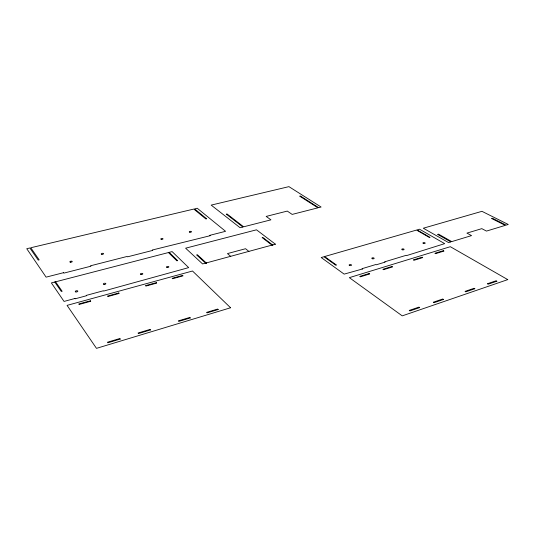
<?xml version="1.0" encoding="UTF-8"?>
<svg xmlns="http://www.w3.org/2000/svg" width="535" height="535" viewBox="0 0 535 535"><rect width="100%" height="100%" fill="white"/><g stroke="black" fill="none" stroke-linecap="round" stroke-linejoin="round"><path stroke-width="0.8" d="M248.902 251.437L245.572 248.715L227.462 253.59L230.705 256.372M169.134 252.366L177.627 260.645L176.911 260.833L168.425 252.547M55.553 281.798L62.147 291.281L61.331 291.495L54.751 282.005M419.681 307.598L409.93 310.935L409.228 310.434L418.972 307.11L419.681 307.598M443.468 299.466L434.032 302.69L433.317 302.215L442.746 298.991L443.468 299.466M474.812 288.746L465.784 291.836L465.055 291.374L474.07 288.298L474.812 288.746M496.841 281.216L488.101 284.205L487.358 283.764L496.092 280.775L496.841 281.216M507.755 279.618L402.24 315.864L349.342 277.645L450.316 246.695L507.755 279.618M369.103 273.525L359.761 276.401L360.363 276.829L369.712 273.947L369.103 273.525M391.921 266.504L382.866 269.292L383.481 269.7L392.543 266.911L391.921 266.504M422.075 257.221L413.381 259.896L414.016 260.291L422.71 257.609L422.075 257.221M443.328 250.681L434.888 253.276L435.53 253.657L443.976 251.055L443.328 250.681M450.838 241.887L448.551 242.576L423.312 228.218L481.948 211.325L508.25 224.473L506.117 225.121L492.401 218.233L491.565 218.481L505.281 225.375L486.462 231.087L481.808 228.646L466.935 233.113L471.542 235.607L451.741 241.613L438.519 234.143L437.617 234.404L450.838 241.887M362.449 268.991L344.145 274.121L321.194 257.529L323.942 256.733L335.773 265.226L336.435 265.032L324.598 256.546L416.531 230.07L429.465 237.533L430.046 237.366L417.106 229.903L419.527 229.207L444.692 243.639L406.6 255.596L406.159 255.322L384.692 261.829L385.126 262.11L376.279 264.792L375.851 264.511L362.028 268.697L362.449 268.991M120.241 339.063L107.823 342.808L107.421 342.246L119.833 338.515L120.241 339.063M150.495 329.948L138.498 333.559L138.07 333.017L150.054 329.413L150.495 329.948M190.273 317.95L178.824 321.401L178.362 320.886L189.798 317.442L190.273 317.95M218.173 309.538L207.105 312.875L206.624 312.38L217.678 309.049L218.173 309.538M230.572 307.765L96.481 348.359L67.069 305.378L192.5 271.011L230.572 307.765M90.388 300.797L78.745 303.994L79.086 304.475L90.736 301.265L90.388 300.797M118.797 292.979L107.522 296.082L107.889 296.544L119.165 293.434L118.797 292.979M156.267 282.674L145.473 285.643L145.868 286.085L156.668 283.115L156.267 282.674M182.629 275.425L172.163 278.307L172.578 278.728L183.05 275.846L182.629 275.425M74.927 298.476L64.046 301.432L51.38 282.908L172.103 251.604L188.674 267.614L103.683 291.06L103.429 290.746L86.269 295.4L86.51 295.728L75.161 298.804L74.927 298.476M275.385 244.181L202.584 263.942L185.618 248.193L256.492 229.809L275.385 244.181M206.483 263.126L205.774 263.32L196.653 254.927L197.355 254.74L206.483 263.126M272.83 245.11L272.175 245.284L262.123 237.567L262.765 237.4L272.83 245.11M63.571 272.683L46.097 277.143L26.75 248.715L29.853 247.979L38.219 260.104L39.162 259.876L30.776 247.758L193.81 209.065L205.888 218.989L206.671 218.802L194.573 208.884L197.241 208.249L225.569 231.307L209.773 235.34L210.195 235.701L152.355 250.005L152.743 250.393L127.531 256.833L127.169 256.439L90.609 265.775L90.943 266.189L63.879 273.111L63.571 272.683M242.85 227.007L240.088 227.716L211.178 205.106L288.933 186.641L321.08 207.025L318.653 207.647L300.382 195.991L299.687 196.164L317.944 207.827L292.163 214.408L287.288 211.084L266.169 216.414L270.924 219.838L243.632 226.813L227.047 213.967L226.285 214.154L242.85 227.007M189.845 232.237A1.103 0.461 -4.3 0 0 191.503 231.735A1.103 0.461 -4.3 0 0 189.858 231.428A1.103 0.461 -4.3 0 0 189.845 232.237M70.446 262.21A1.217 0.515 -8.3 0 0 72.245 261.535A1.217 0.515 -8.3 0 0 70.426 261.307A1.217 0.515 -8.3 0 0 70.446 262.21M101.864 254.339A1.184 0.502 -7.3 0 0 103.583 253.684A1.184 0.502 -7.3 0 0 101.777 253.47A1.184 0.502 -7.3 0 0 101.864 254.339M161.356 239.399A1.13 0.475 -5.2 0 0 163.014 238.837A1.13 0.475 -5.2 0 0 161.289 238.577A1.13 0.475 -5.2 0 0 161.356 239.399M167.087 267.493A1.21 0.548 -5.5 0 0 168.846 266.845A1.21 0.548 -5.5 0 0 167 266.544A1.21 0.548 -5.5 0 0 167.087 267.493M140.993 274.482A1.23 0.562 -6.5 0 0 142.818 273.82A1.23 0.562 -6.5 0 0 140.959 273.505A1.23 0.562 -6.5 0 0 140.993 274.482M104.004 284.419A1.271 0.582 -7.9 0 0 105.843 283.677A1.271 0.582 -7.9 0 0 103.904 283.423A1.271 0.582 -7.9 0 0 104.004 284.419M75.923 291.943A1.304 0.595 -8.9 0 0 77.836 291.174A1.304 0.595 -8.9 0 0 75.883 290.906A1.304 0.595 -8.9 0 0 75.923 291.943M423.426 243.465A1.157 0.502 3.3 0 0 425.191 243.144A1.157 0.502 3.3 0 0 423.506 242.602A1.157 0.502 3.3 0 0 423.426 243.465M402.273 249.778A1.164 0.515 2.7 0 0 404.085 249.45A1.164 0.515 2.7 0 0 402.4 248.895A1.164 0.515 2.7 0 0 402.273 249.778M372.36 258.759A1.184 0.542 1.8 0 0 374.159 258.351A1.184 0.542 1.8 0 0 372.407 257.823A1.184 0.542 1.8 0 0 372.36 258.759M349.676 265.527A1.204 0.555 1.1 0 0 351.528 265.113A1.204 0.555 1.1 0 0 349.776 264.571A1.204 0.555 1.1 0 0 349.676 265.527"/></g></svg>
